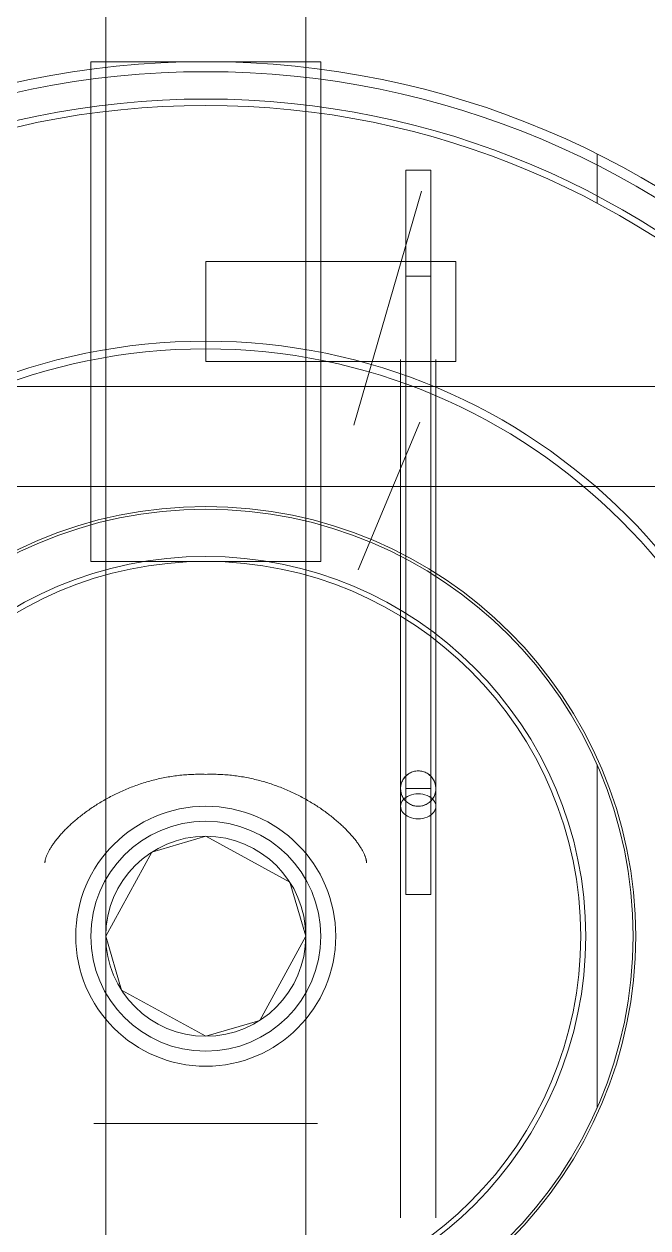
# Model space of a CAD drawing. Header units: millimetres. Extents: x -637480 to 299894, y -125373 to 39000.
# Drawn here: x 132241.7 to 132366.4, y -593.4 to -352.5 of the extents above; entities that cross this region are included whole.
import ezdxf

# ---------------------------------------------------------------- set-up
doc = ezdxf.new("R2010")
doc.units = ezdxf.units.MM
doc.layers.add('AM_BOR', color=4, linetype='Continuous', lineweight=25)
doc.layers.add('Xref building Toll$0$P-SANR-FIXT', color=6, linetype='Continuous', lineweight=9)
pattern_1 = [(90, (0, 0), (-406, 2e-14), [])]
pattern_2 = [(270, (40, 609.6), (406, 2e-14), [])]

# ---------------------------------------------------------------- blocks, each defined once
blk = doc.blocks.new('Xref building Toll$0$FP_342-MASTER GROUND FLOOR')
at = {"layer": 'Xref building Toll$0$P-SANR-FIXT'}
for p, q in [((140, 370), (-60, 370)), ((-60, 350), (140, 350))]:
    blk.add_line(p, q, dxfattribs=at)
blk = doc.blocks.new('Xref building Toll$0$FP_344-MASTER GROUND FLOOR')
at = {"layer": 'Xref building Toll$0$P-SANR-FIXT'}
blk.add_line((62.36, 285), (40, 285), dxfattribs=at)
blk = doc.blocks.new('Xref building Toll$0$FP_343-MASTER GROUND FLOOR')
at = {"layer": 'Xref building Toll$0$P-SANR-FIXT'}
blk.add_line((60, 160), (60, 410), dxfattribs=at)
blk.add_blockref('Xref building Toll$0$FP_344-MASTER GROUND FLOOR', (0, 0), dxfattribs=at)
blk = doc.blocks.new('Xref building Toll$0$FP_346-MASTER GROUND FLOOR')
at = {"layer": 'Xref building Toll$0$P-SANR-FIXT'}
blk.add_line((17.64, 285), (40, 285), dxfattribs=at)
blk = doc.blocks.new('Xref building Toll$0$FP_345-MASTER GROUND FLOOR')
at = {"layer": 'Xref building Toll$0$P-SANR-FIXT'}
blk.add_line((20, 410), (20, 160), dxfattribs=at)
blk.add_blockref('Xref building Toll$0$FP_346-MASTER GROUND FLOOR', (0, 0), dxfattribs=at)
blk = doc.blocks.new('Xref building Toll$0$FP_348-MASTER GROUND FLOOR')
at = {"layer": 'Xref building Toll$0$P-SANR-FIXT'}
for p, q in [((71.61, 443.36), (71.54, 443.22)), ((71.67, 443.49), (71.61, 443.36)), ((71.73, 443.62), (71.67, 443.49)), ((71.78, 443.75), (71.73, 443.62)), ((71.83, 443.88), (71.78, 443.75)), ((71.88, 444), (71.83, 443.88)), ((71.93, 444.12), (71.88, 444)), ((71.97, 444.24), (71.93, 444.12)), ((72, 444.36), (71.97, 444.24)), ((72.04, 444.48), (72, 444.36)), ((72.07, 444.59), (72.04, 444.48)), ((72.09, 444.7), (72.07, 444.59)), ((72.11, 444.81), (72.09, 444.7)), ((72.13, 444.91), (72.11, 444.81)), ((72.15, 445.02), (72.13, 444.91)), ((72.16, 445.12), (72.15, 445.02)), ((72.17, 445.21), (72.16, 445.12)), ((72.17, 445.31), (72.17, 445.21)), ((69.99, 440.83), (69.87, 440.67)), ((70.12, 440.99), (69.99, 440.83)), ((70.24, 441.15), (70.12, 440.99)), ((70.35, 441.31), (70.24, 441.15)), ((70.47, 441.47), (70.35, 441.31)), ((70.57, 441.62), (70.47, 441.47)), ((70.68, 441.78), (70.57, 441.62)), ((70.78, 441.93), (70.68, 441.78)), ((70.88, 442.08), (70.78, 441.93)), ((70.98, 442.23), (70.88, 442.08)), ((71.07, 442.37), (70.98, 442.23)), ((71.15, 442.52), (71.07, 442.37)), ((71.24, 442.66), (71.15, 442.52)), ((71.32, 442.81), (71.24, 442.66)), ((71.4, 442.95), (71.32, 442.81)), ((71.47, 443.09), (71.4, 442.95)), ((71.54, 443.22), (71.47, 443.09)), ((67.92, 438.5), (67.75, 438.33)), ((68.09, 438.67), (67.92, 438.5)), ((68.25, 438.84), (68.09, 438.67)), ((68.42, 439.01), (68.25, 438.84)), ((68.58, 439.18), (68.42, 439.01)), ((68.73, 439.35), (68.58, 439.18)), ((68.89, 439.52), (68.73, 439.35)), ((69.04, 439.69), (68.89, 439.52)), ((69.18, 439.85), (69.04, 439.69)), ((69.33, 440.02), (69.18, 439.85)), ((69.47, 440.18), (69.33, 440.02)), ((69.61, 440.35), (69.47, 440.18)), ((69.74, 440.51), (69.61, 440.35)), ((69.87, 440.67), (69.74, 440.51)), ((65.21, 436.09), (65, 435.92)), ((65.43, 436.26), (65.21, 436.09)), ((65.64, 436.43), (65.43, 436.26)), ((65.84, 436.61), (65.64, 436.43)), ((66.05, 436.78), (65.84, 436.61)), ((66.25, 436.95), (66.05, 436.78)), ((66.45, 437.12), (66.25, 436.95)), ((66.64, 437.3), (66.45, 437.12)), ((66.83, 437.47), (66.64, 437.3)), ((67.02, 437.64), (66.83, 437.47)), ((67.21, 437.81), (67.02, 437.64)), ((67.39, 437.99), (67.21, 437.81)), ((67.57, 438.16), (67.39, 437.99)), ((67.75, 438.33), (67.57, 438.16)), ((61.94, 433.75), (61.69, 433.59)), ((62.19, 433.91), (61.94, 433.75)), ((62.44, 434.08), (62.19, 433.91)), ((62.69, 434.24), (62.44, 434.08)), ((62.93, 434.4), (62.69, 434.24)), ((63.17, 434.57), (62.93, 434.4)), ((63.41, 434.74), (63.17, 434.57)), ((63.64, 434.9), (63.41, 434.74)), ((63.88, 435.07), (63.64, 434.9)), ((64.11, 435.24), (63.88, 435.07)), ((64.33, 435.41), (64.11, 435.24)), ((64.56, 435.58), (64.33, 435.41)), ((64.78, 435.75), (64.56, 435.58)), ((65, 435.92), (64.78, 435.75)), ((57.31, 431.22), (57.02, 431.08)), ((57.6, 431.35), (57.31, 431.22)), ((57.89, 431.49), (57.6, 431.35)), ((58.18, 431.63), (57.89, 431.49)), ((58.46, 431.77), (58.18, 431.63)), ((58.74, 431.91), (58.46, 431.77)), ((59.02, 432.06), (58.74, 431.91)), ((59.3, 432.21), (59.02, 432.06)), ((59.57, 432.35), (59.3, 432.21)), ((59.85, 432.5), (59.57, 432.35)), ((60.12, 432.66), (59.85, 432.5)), ((60.38, 432.81), (60.12, 432.66)), ((60.65, 432.96), (60.38, 432.81)), ((60.91, 433.12), (60.65, 432.96)), ((61.17, 433.28), (60.91, 433.12)), ((61.43, 433.43), (61.17, 433.28)), ((61.69, 433.59), (61.43, 433.43)), ((50.82, 428.86), (50.5, 428.77)), ((51.15, 428.94), (50.82, 428.86)), ((51.47, 429.04), (51.15, 428.94)), ((51.79, 429.13), (51.47, 429.04)), ((52.11, 429.22), (51.79, 429.13)), ((52.43, 429.32), (52.11, 429.22)), ((52.75, 429.42), (52.43, 429.32)), ((53.06, 429.53), (52.75, 429.42)), ((53.38, 429.63), (53.06, 429.53)), ((53.69, 429.74), (53.38, 429.63)), ((54, 429.85), (53.69, 429.74)), ((54.31, 429.96), (54, 429.85)), ((54.62, 430.08), (54.31, 429.96)), ((54.93, 430.2), (54.62, 430.08)), ((55.23, 430.32), (54.93, 430.2)), ((55.53, 430.44), (55.23, 430.32)), ((55.84, 430.56), (55.53, 430.44)), ((56.14, 430.69), (55.84, 430.56)), ((56.43, 430.82), (56.14, 430.69)), ((56.73, 430.95), (56.43, 430.82)), ((57.02, 431.08), (56.73, 430.95)), ((40.34, 427.6), (40, 427.61)), ((40.69, 427.59), (40.34, 427.6)), ((41.03, 427.59), (40.69, 427.59)), ((41.38, 427.59), (41.03, 427.59)), ((41.72, 427.59), (41.38, 427.59)), ((42.07, 427.6), (41.72, 427.59)), ((42.41, 427.61), (42.07, 427.6)), ((42.76, 427.62), (42.41, 427.61)), ((43.1, 427.64), (42.76, 427.62)), ((43.44, 427.65), (43.1, 427.64)), ((43.79, 427.68), (43.44, 427.65)), ((44.13, 427.7), (43.79, 427.68)), ((44.47, 427.73), (44.13, 427.7)), ((44.81, 427.76), (44.47, 427.73)), ((45.15, 427.8), (44.81, 427.76)), ((45.49, 427.84), (45.15, 427.8)), ((45.83, 427.88), (45.49, 427.84)), ((46.17, 427.92), (45.83, 427.88)), ((46.51, 427.97), (46.17, 427.92)), ((46.85, 428.02), (46.51, 427.97)), ((47.18, 428.07), (46.85, 428.02)), ((47.52, 428.13), (47.18, 428.07)), ((47.85, 428.19), (47.52, 428.13)), ((48.19, 428.25), (47.85, 428.19)), ((48.52, 428.32), (48.19, 428.25)), ((48.85, 428.39), (48.52, 428.32)), ((49.18, 428.46), (48.85, 428.39)), ((49.51, 428.53), (49.18, 428.46)), ((49.84, 428.61), (49.51, 428.53)), ((50.17, 428.69), (49.84, 428.61)), ((50.5, 428.77), (50.17, 428.69))]:
    blk.add_line(p, q, dxfattribs=at)
blk = doc.blocks.new('Xref building Toll$0$FP_347-MASTER GROUND FLOOR')
at = {"layer": 'Xref building Toll$0$P-SANR-FIXT', "flags": 128}
for points in [[(40, 480), (56.83, 470.81), (60, 460)], [(60, 460), (50.81, 443.17), (40, 440)], [(60, 460), (60, 437.02), (60, 410)]]:
    blk.add_lwpolyline(points, dxfattribs=at)
at = {"layer": 'Xref building Toll$0$P-SANR-FIXT'}
blk.add_blockref('Xref building Toll$0$FP_348-MASTER GROUND FLOOR', (0, 0), dxfattribs=at)
blk = doc.blocks.new('Xref building Toll$0$FP_350-MASTER GROUND FLOOR')
at = {"layer": 'Xref building Toll$0$P-SANR-FIXT'}
for p, q in [((7.83, 445.31), (7.83, 445.21)), ((7.83, 445.21), (7.84, 445.12)), ((7.84, 445.12), (7.85, 445.02)), ((7.85, 445.02), (7.87, 444.91)), ((7.87, 444.91), (7.89, 444.81)), ((7.89, 444.81), (7.91, 444.7)), ((7.91, 444.7), (7.93, 444.59)), ((7.93, 444.59), (7.96, 444.48)), ((7.96, 444.48), (8, 444.36)), ((8, 444.36), (8.03, 444.24)), ((8.03, 444.24), (8.07, 444.12)), ((8.07, 444.12), (8.12, 444)), ((8.12, 444), (8.17, 443.88)), ((8.17, 443.88), (8.22, 443.75)), ((8.22, 443.75), (8.27, 443.62)), ((8.27, 443.62), (8.33, 443.49)), ((8.33, 443.49), (8.39, 443.36)), ((8.39, 443.36), (8.46, 443.22)), ((8.46, 443.22), (8.53, 443.09)), ((8.53, 443.09), (8.6, 442.95)), ((8.6, 442.95), (8.68, 442.81)), ((8.68, 442.81), (8.76, 442.66)), ((8.76, 442.66), (8.85, 442.52)), ((8.85, 442.52), (8.93, 442.37)), ((8.93, 442.37), (9.02, 442.23)), ((9.02, 442.23), (9.12, 442.08)), ((9.12, 442.08), (9.22, 441.93)), ((9.22, 441.93), (9.32, 441.78)), ((9.32, 441.78), (9.43, 441.62)), ((9.43, 441.62), (9.53, 441.47)), ((9.53, 441.47), (9.65, 441.31)), ((9.65, 441.31), (9.76, 441.15)), ((9.76, 441.15), (9.88, 440.99)), ((9.88, 440.99), (10.01, 440.83)), ((10.01, 440.83), (10.13, 440.67)), ((10.13, 440.67), (10.26, 440.51)), ((10.26, 440.51), (10.39, 440.35)), ((10.39, 440.35), (10.53, 440.18)), ((10.53, 440.18), (10.67, 440.02)), ((10.67, 440.02), (10.82, 439.85)), ((10.82, 439.85), (10.96, 439.69)), ((10.96, 439.69), (11.11, 439.52)), ((11.11, 439.52), (11.27, 439.35)), ((11.27, 439.35), (11.42, 439.18)), ((11.42, 439.18), (11.58, 439.01)), ((11.58, 439.01), (11.75, 438.84)), ((11.75, 438.84), (11.91, 438.67)), ((11.91, 438.67), (12.08, 438.5)), ((12.08, 438.5), (12.25, 438.33)), ((12.25, 438.33), (12.43, 438.16)), ((12.43, 438.16), (12.61, 437.99)), ((12.61, 437.99), (12.79, 437.81)), ((12.79, 437.81), (12.98, 437.64)), ((12.98, 437.64), (13.17, 437.47)), ((13.17, 437.47), (13.36, 437.3)), ((13.36, 437.3), (13.55, 437.12)), ((13.55, 437.12), (13.75, 436.95)), ((13.75, 436.95), (13.95, 436.78)), ((13.95, 436.78), (14.16, 436.61)), ((14.16, 436.61), (14.36, 436.43)), ((14.36, 436.43), (14.57, 436.26)), ((14.57, 436.26), (14.79, 436.09)), ((14.79, 436.09), (15, 435.92)), ((15, 435.92), (15.22, 435.75)), ((15.22, 435.75), (15.44, 435.58)), ((15.44, 435.58), (15.67, 435.41)), ((15.67, 435.41), (15.89, 435.24)), ((15.89, 435.24), (16.12, 435.07)), ((16.12, 435.07), (16.36, 434.9)), ((16.36, 434.9), (16.59, 434.74)), ((16.59, 434.74), (16.83, 434.57)), ((16.83, 434.57), (17.07, 434.4)), ((17.07, 434.4), (17.31, 434.24)), ((17.31, 434.24), (17.56, 434.08)), ((17.56, 434.08), (17.81, 433.91)), ((17.81, 433.91), (18.06, 433.75)), ((18.06, 433.75), (18.31, 433.59)), ((18.31, 433.59), (18.57, 433.43)), ((18.57, 433.43), (18.83, 433.28)), ((18.83, 433.28), (19.09, 433.12)), ((19.09, 433.12), (19.35, 432.96)), ((19.35, 432.96), (19.62, 432.81)), ((19.62, 432.81), (19.88, 432.66)), ((19.88, 432.66), (20.15, 432.5)), ((20.15, 432.5), (20.43, 432.35)), ((20.43, 432.35), (20.7, 432.21)), ((20.7, 432.21), (20.98, 432.06)), ((20.98, 432.06), (21.26, 431.91)), ((21.26, 431.91), (21.54, 431.77)), ((21.54, 431.77), (21.82, 431.63)), ((21.82, 431.63), (22.11, 431.49)), ((22.11, 431.49), (22.4, 431.35)), ((22.4, 431.35), (22.69, 431.22)), ((22.69, 431.22), (22.98, 431.08)), ((22.98, 431.08), (23.27, 430.95)), ((23.27, 430.95), (23.57, 430.82)), ((23.57, 430.82), (23.86, 430.69)), ((23.86, 430.69), (24.16, 430.56)), ((24.16, 430.56), (24.47, 430.44)), ((24.47, 430.44), (24.77, 430.32)), ((24.77, 430.32), (25.07, 430.2)), ((25.07, 430.2), (25.38, 430.08)), ((25.38, 430.08), (25.69, 429.96)), ((25.69, 429.96), (26, 429.85)), ((26, 429.85), (26.31, 429.74)), ((26.31, 429.74), (26.62, 429.63)), ((26.62, 429.63), (26.94, 429.53)), ((26.94, 429.53), (27.25, 429.42)), ((27.25, 429.42), (27.57, 429.32)), ((27.57, 429.32), (27.89, 429.22)), ((27.89, 429.22), (28.21, 429.13)), ((28.21, 429.13), (28.53, 429.04)), ((28.53, 429.04), (28.85, 428.94)), ((28.85, 428.94), (29.18, 428.86)), ((29.18, 428.86), (29.5, 428.77)), ((29.5, 428.77), (29.83, 428.69)), ((29.83, 428.69), (30.16, 428.61)), ((30.16, 428.61), (30.49, 428.53)), ((30.49, 428.53), (30.82, 428.46)), ((30.82, 428.46), (31.15, 428.39)), ((31.15, 428.39), (31.48, 428.32)), ((31.48, 428.32), (31.81, 428.25)), ((31.81, 428.25), (32.15, 428.19)), ((32.15, 428.19), (32.48, 428.13)), ((32.48, 428.13), (32.82, 428.07)), ((32.82, 428.07), (33.15, 428.02)), ((33.15, 428.02), (33.49, 427.97)), ((33.49, 427.97), (33.83, 427.92)), ((33.83, 427.92), (34.17, 427.88)), ((34.17, 427.88), (34.51, 427.84)), ((34.51, 427.84), (34.85, 427.8)), ((34.85, 427.8), (35.19, 427.76)), ((35.19, 427.76), (35.53, 427.73)), ((35.53, 427.73), (35.87, 427.7)), ((35.87, 427.7), (36.21, 427.68)), ((36.21, 427.68), (36.56, 427.65)), ((36.56, 427.65), (36.9, 427.64)), ((36.9, 427.64), (37.24, 427.62)), ((37.24, 427.62), (37.59, 427.61)), ((37.59, 427.61), (37.93, 427.6)), ((37.93, 427.6), (38.28, 427.59)), ((38.28, 427.59), (38.62, 427.59)), ((38.62, 427.59), (38.97, 427.59)), ((38.97, 427.59), (39.31, 427.59)), ((39.31, 427.59), (39.66, 427.6)), ((39.66, 427.6), (40, 427.61))]:
    blk.add_line(p, q, dxfattribs=at)
blk = doc.blocks.new('Xref building Toll$0$FP_349-MASTER GROUND FLOOR')
at = {"layer": 'Xref building Toll$0$P-SANR-FIXT', "flags": 128}
for points in [[(20, 460), (29.19, 476.83), (40, 480)], [(20, 410), (20, 452.07), (20, 460)], [(40, 440), (23.17, 449.19), (20, 460)]]:
    blk.add_lwpolyline(points, dxfattribs=at)
at = {"layer": 'Xref building Toll$0$P-SANR-FIXT'}
blk.add_blockref('Xref building Toll$0$FP_350-MASTER GROUND FLOOR', (0, 0), dxfattribs=at)
blk = doc.blocks.new('Xref building Toll$0$FP_354-MASTER GROUND FLOOR')
at = {"layer": 'Xref building Toll$0$P-SANR-FIXT'}
blk.add_line((-3.18, 310.9), (10.37, 357.7), dxfattribs=at)
blk = doc.blocks.new('Xref building Toll$0$FP_353-MASTER GROUND FLOOR')
at = {"layer": 'Xref building Toll$0$P-SANR-FIXT'}
blk.add_blockref('Xref building Toll$0$FP_354-MASTER GROUND FLOOR', (0, 0), dxfattribs=at)
blk = doc.blocks.new('Xref building Toll$0$FP_356-MASTER GROUND FLOOR')
at = {"layer": 'Xref building Toll$0$P-SANR-FIXT'}
blk.add_line((-2.79, 357.1), (9.52, 386.71), dxfattribs=at)
blk = doc.blocks.new('Xref building Toll$0$FP_355-MASTER GROUND FLOOR')
at = {"layer": 'Xref building Toll$0$P-SANR-FIXT'}
blk.add_blockref('Xref building Toll$0$FP_356-MASTER GROUND FLOOR', (0, 0), dxfattribs=at)
blk = doc.blocks.new('Xref building Toll$0$FP_361-MASTER GROUND FLOOR')
at = {"layer": 'Xref building Toll$0$P-SANR-FIXT'}
for p, q in [((-6.04, 430.46), (-6.04, 347.53)), ((1.04, 347.53), (1.04, 430.46))]:
    blk.add_line(p, q, dxfattribs=at)
blk = doc.blocks.new('Xref building Toll$0$FP_362-MASTER GROUND FLOOR')
at = {"layer": 'Xref building Toll$0$P-SANR-FIXT'}
for p, q in [((-6.04, 347.53), (-6.04, 344.6)), ((1.04, 344.6), (1.04, 347.53))]:
    blk.add_line(p, q, dxfattribs=at)
at = {"layer": 'Xref building Toll$0$P-SANR-FIXT', "flags": 128}
for points in [[(-6.04, 344.6), (-6.04, 349.2), (-6.04, 354.6)], [(1.04, 354.6), (1.04, 346.19), (1.04, 344.6)]]:
    blk.add_lwpolyline(points, dxfattribs=at)
blk = doc.blocks.new('Xref building Toll$0$FP_363-MASTER GROUND FLOOR')
at = {"layer": 'Xref building Toll$0$P-SANR-FIXT'}
for p, q in [((-6.04, 506.32), (-6.04, 354.6)), ((1.04, 354.6), (1.04, 506.32))]:
    blk.add_line(p, q, dxfattribs=at)
blk = doc.blocks.new('Xref building Toll$0$FP_364-MASTER GROUND FLOOR')
at = {"layer": 'Xref building Toll$0$P-SANR-FIXT'}
for p, q in [((-6.04, 516.32), (-6.04, 513.39)), ((1.04, 513.39), (1.04, 516.32))]:
    blk.add_line(p, q, dxfattribs=at)
at = {"layer": 'Xref building Toll$0$P-SANR-FIXT', "flags": 128}
for points in [[(-6.04, 506.32), (-6.04, 514.73), (-6.04, 516.32)], [(1.04, 516.32), (1.04, 511.72), (1.04, 506.32)]]:
    blk.add_lwpolyline(points, dxfattribs=at)
blk = doc.blocks.new('Xref building Toll$0$FP_365-MASTER GROUND FLOOR')
at = {"layer": 'Xref building Toll$0$P-SANR-FIXT'}
for p, q in [((-6.04, 513.39), (-6.04, 433.99)), ((1.04, 433.99), (1.04, 513.39))]:
    blk.add_line(p, q, dxfattribs=at)
blk = doc.blocks.new('Xref building Toll$0$FP_366-MASTER GROUND FLOOR')
at = {"layer": 'Xref building Toll$0$P-SANR-FIXT'}
for p, q in [((40, 345), (-10, 345)), ((-10, 325), (40, 325))]:
    blk.add_line(p, q, dxfattribs=at)
blk = doc.blocks.new('Xref building Toll$0$FP_367-MASTER GROUND FLOOR')
at = {"layer": 'Xref building Toll$0$P-SANR-FIXT'}
for p, q in [((17, 385), (17, 285)), ((63, 285), (63, 385))]:
    blk.add_line(p, q, dxfattribs=at)
blk = doc.blocks.new('Xref building Toll$0$FP_373-MASTER GROUND FLOOR')
at = {"layer": 'Xref building Toll$0$P-SANR-FIXT'}
blk.add_line((62.36, 497.5), (40, 497.5), dxfattribs=at)
blk = doc.blocks.new('Xref building Toll$0$FP_372-MASTER GROUND FLOOR')
at = {"layer": 'Xref building Toll$0$P-SANR-FIXT'}
blk.add_line((60, 230), (60, 765), dxfattribs=at)
blk.add_blockref('Xref building Toll$0$FP_373-MASTER GROUND FLOOR', (0, 0), dxfattribs=at)
blk = doc.blocks.new('Xref building Toll$0$FP_375-MASTER GROUND FLOOR')
at = {"layer": 'Xref building Toll$0$P-SANR-FIXT'}
blk.add_line((17.64, 497.5), (40, 497.5), dxfattribs=at)
blk = doc.blocks.new('Xref building Toll$0$FP_374-MASTER GROUND FLOOR')
at = {"layer": 'Xref building Toll$0$P-SANR-FIXT'}
blk.add_line((20, 765), (20, 230), dxfattribs=at)
blk.add_blockref('Xref building Toll$0$FP_375-MASTER GROUND FLOOR', (0, 0), dxfattribs=at)
blk = doc.blocks.new('Xref building Toll$0$Safety_Shower_amp_Eye_Wash_6042 - Existing-1652982-MASTER GROUND FLOOR')
at = {"layer": 'Xref building Toll$0$P-SANR-FIXT'}
h = blk.add_hatch(dxfattribs=at)
h.set_pattern_fill('FP_312', color=256, style=0, pattern_type=2)
h.set_pattern_definition(pattern_1)
edge = h.paths.add_edge_path(flags=0)
edge.add_arc((40, 460), 166.25, 180, 360)
edge.add_arc((40, 460), 166.25, 360, 540)
edge = h.paths.add_edge_path(flags=0)
edge.add_arc((40, 460), 175, 180, 360)
edge.add_arc((40, 460), 175, 360, 540)
h = blk.add_hatch(dxfattribs=at)
h.set_pattern_fill('FP_312', color=256, style=0, pattern_type=2)
h.set_pattern_definition(pattern_1)
edge = h.paths.add_edge_path(flags=0)
edge.add_arc((40, 460), 76, 180, 360)
edge.add_arc((40, 460), 76, 360, 540)
edge = h.paths.add_edge_path(flags=0)
edge.add_arc((40, 460), 85.46, 180, 360)
edge.add_arc((40, 460), 85.46, 360, 540)
h = blk.add_hatch(dxfattribs=at)
h.set_pattern_fill('FP_311', color=256, style=0, pattern_type=2)
h.set_pattern_definition([(180, (0, 0), (-5e-14, -406), [])])
edge = h.paths.add_edge_path(flags=0)
edge.add_arc((40, 460), 75, 90, 270)
edge.add_arc((40, 460), 75, 270, 450)
edge = h.paths.add_edge_path(flags=0)
edge.add_arc((40, 460), 20, 270, 450)
edge.add_arc((40, 460), 20, 90, 270)
h = blk.add_hatch(dxfattribs=at)
h.set_pattern_fill('FP_313', color=256, style=0, pattern_type=2)
h.set_pattern_definition(pattern_2)
edge = h.paths.add_edge_path(flags=0)
edge.add_line((40, 486), (40, 460))
edge.add_line((40, 460), (40, 434))
edge.add_arc((40, 460), 26, 90, 270, ccw=False)
h = blk.add_hatch(dxfattribs=at)
h.set_pattern_fill('FP_313', color=256, style=0, pattern_type=2)
h.set_pattern_definition(pattern_2)
edge = h.paths.add_edge_path(flags=0)
edge.add_line((40, 434), (40, 460))
edge.add_line((40, 460), (40, 486))
edge.add_arc((40, 460), 26, -90, 90, ccw=False)
h = blk.add_hatch(dxfattribs=at)
h.set_pattern_fill('FP_320', color=256, style=0, pattern_type=2)
h.set_pattern_definition([(270, (40, 460), (406, 2e-14), [])])
edge = h.paths.add_edge_path(flags=0)
edge.add_arc((40, 460), 20, 270, 450)
edge.add_arc((40, 460), 20, 90, 270)
for p, q in [((-5, 451.67), (-5, 327.93)), ((-5, 430.46), (-5, 451.67)), ((0, 451.67), (-5, 451.67)), ((0, 451.67), (0, 430.46)), ((0, 327.93), (0, 451.67)), ((-5, 306.72), (-5, 430.46)), ((-5, 430.46), (0, 430.46)), ((0, 430.46), (0, 306.72)), ((17, 385), (63, 385)), ((63, 385), (17, 385)), ((-10, 325), (-10, 345)), ((-10, 345), (-10, 325)), ((40, 325), (40, 345)), ((40, 345), (40, 325)), ((-5, 327.93), (-5, 306.72)), ((-5, 327.93), (0, 327.93)), ((0, 306.72), (0, 327.93)), ((-5, 306.72), (0, 306.72)), ((17, 285), (63, 285)), ((63, 285), (17, 285))]:
    blk.add_line(p, q, dxfattribs=at)
for centre, radius, start, end in [((40, 460), 175, 360, 180), ((40, 460), 175, 0, 180), ((40, 460), 173, 0, 180), ((40, 460), 173, 0, 180), ((40, 460), 167.53, 0, 180), ((40, 460), 166.25, 0, 180), ((40, 460), 119.08, 0, 180), ((40, 460), 117.53, 0, 180), ((40, 460), 86, 0, 180), ((40, 460), 85.46, 0, 180), ((40, 460), 76, 0, 180), ((40, 460), 76, 0, 180), ((40, 460), 75, 90, 270), ((40, 460), 75, 90, 270), ((40, 460), 75, 270, 90), ((40, 460), 75, 270, 90), ((40, 460), 26, 90, 270), ((40, 460), 26, 90, 270), ((40, 460), 26, 270, 90), ((40, 460), 26, 270, 90), ((40, 460), 23, 90, 270), ((40, 460), 23, 90, 270), ((40, 460), 23, 270, 90), ((40, 460), 23, 270, 90), ((40, 460), 20, 90, 270), ((40, 460), 20, 90, 270), ((40, 460), 20, 90, 270), ((40, 460), 20, 270, 90), ((40, 460), 20, 270, 90), ((40, 460), 20, 270, 90), ((40, 460), 175, 180, 360), ((40, 460), 175, 180, 0), ((40, 460), 173, 180, 360), ((40, 460), 173, 180, 0), ((40, 460), 167.53, 180, 0), ((40, 460), 166.25, 180, 360), ((40, 460), 119.08, 180, 0), ((40, 460), 117.53, 180, 360), ((40, 460), 86, 180, 360), ((40, 460), 85.46, 180, 0), ((40, 460), 76, 180, 360), ((40, 460), 76, 180, 0), ((-2.5, 430.46), 3.54, 360, 180), ((-2.5, 430.46), 3.54, 180, 360)]:
    blk.add_arc(centre, radius, start, end, dxfattribs=at)
for major_axis in [(3.54, 0), (-3.54, 0)]:
    blk.add_ellipse((-2.5, 433.99), major_axis=major_axis, ratio=0.707107, start_param=0, end_param=3.141593, dxfattribs=at)
for points in [[(1.04, 430.46), (1.04, 430.77), (0.95, 431.38), (0.66, 432.1), (0.31, 432.62), (-0.09, 433.08), (-0.71, 433.56), (-1.57, 433.91), (-2.5, 434.04), (-3.43, 433.91), (-4.29, 433.56), (-4.91, 433.08), (-5.31, 432.62), (-5.66, 432.1), (-5.95, 431.38), (-6.04, 430.77), (-6.04, 430.46)], [(-6.04, 430.46), (-6.04, 430.15), (-5.95, 429.53), (-5.66, 428.82), (-5.31, 428.3), (-4.91, 427.84), (-4.29, 427.36), (-3.43, 427.01), (-2.5, 426.88), (-1.57, 427.01), (-0.71, 427.36), (-0.09, 427.84), (0.31, 428.3), (0.66, 428.82), (0.95, 429.53), (1.04, 430.15), (1.04, 430.46)]]:
    blk.add_open_spline(points, degree=3, knots=[0, 0, 0, 0, 0.083333, 0.166667, 0.208333, 0.25, 0.333333, 0.416667, 0.5, 0.583333, 0.666667, 0.75, 0.791667, 0.833333, 0.916667, 1, 1, 1, 1], dxfattribs=at)
for name in ['Xref building Toll$0$FP_374-MASTER GROUND FLOOR', 'Xref building Toll$0$FP_372-MASTER GROUND FLOOR', 'Xref building Toll$0$FP_364-MASTER GROUND FLOOR', 'Xref building Toll$0$FP_365-MASTER GROUND FLOOR', 'Xref building Toll$0$FP_363-MASTER GROUND FLOOR', 'Xref building Toll$0$FP_349-MASTER GROUND FLOOR', 'Xref building Toll$0$FP_347-MASTER GROUND FLOOR', 'Xref building Toll$0$FP_361-MASTER GROUND FLOOR', 'Xref building Toll$0$FP_345-MASTER GROUND FLOOR', 'Xref building Toll$0$FP_343-MASTER GROUND FLOOR', 'Xref building Toll$0$FP_355-MASTER GROUND FLOOR', 'Xref building Toll$0$FP_367-MASTER GROUND FLOOR', 'Xref building Toll$0$FP_342-MASTER GROUND FLOOR', 'Xref building Toll$0$FP_353-MASTER GROUND FLOOR', 'Xref building Toll$0$FP_362-MASTER GROUND FLOOR', 'Xref building Toll$0$FP_366-MASTER GROUND FLOOR']:
    blk.add_blockref(name, (0, 0), dxfattribs=at)
blk = doc.blocks.new('Xref building Toll')
at = {"layer": 'Xref building Toll$0$P-SANR-FIXT', "rotation": 180}
blk.add_blockref('Xref building Toll$0$Safety_Shower_amp_Eye_Wash_6042 - Existing-1652982-MASTER GROUND FLOOR', (132318, -75), dxfattribs=at)

msp = doc.modelspace()

# ---------------------------------------------------------------- block references
at = {"layer": 'AM_BOR'}
msp.add_blockref('Xref building Toll', (0, 0), dxfattribs=at)

doc.saveas('drawing.dxf')
